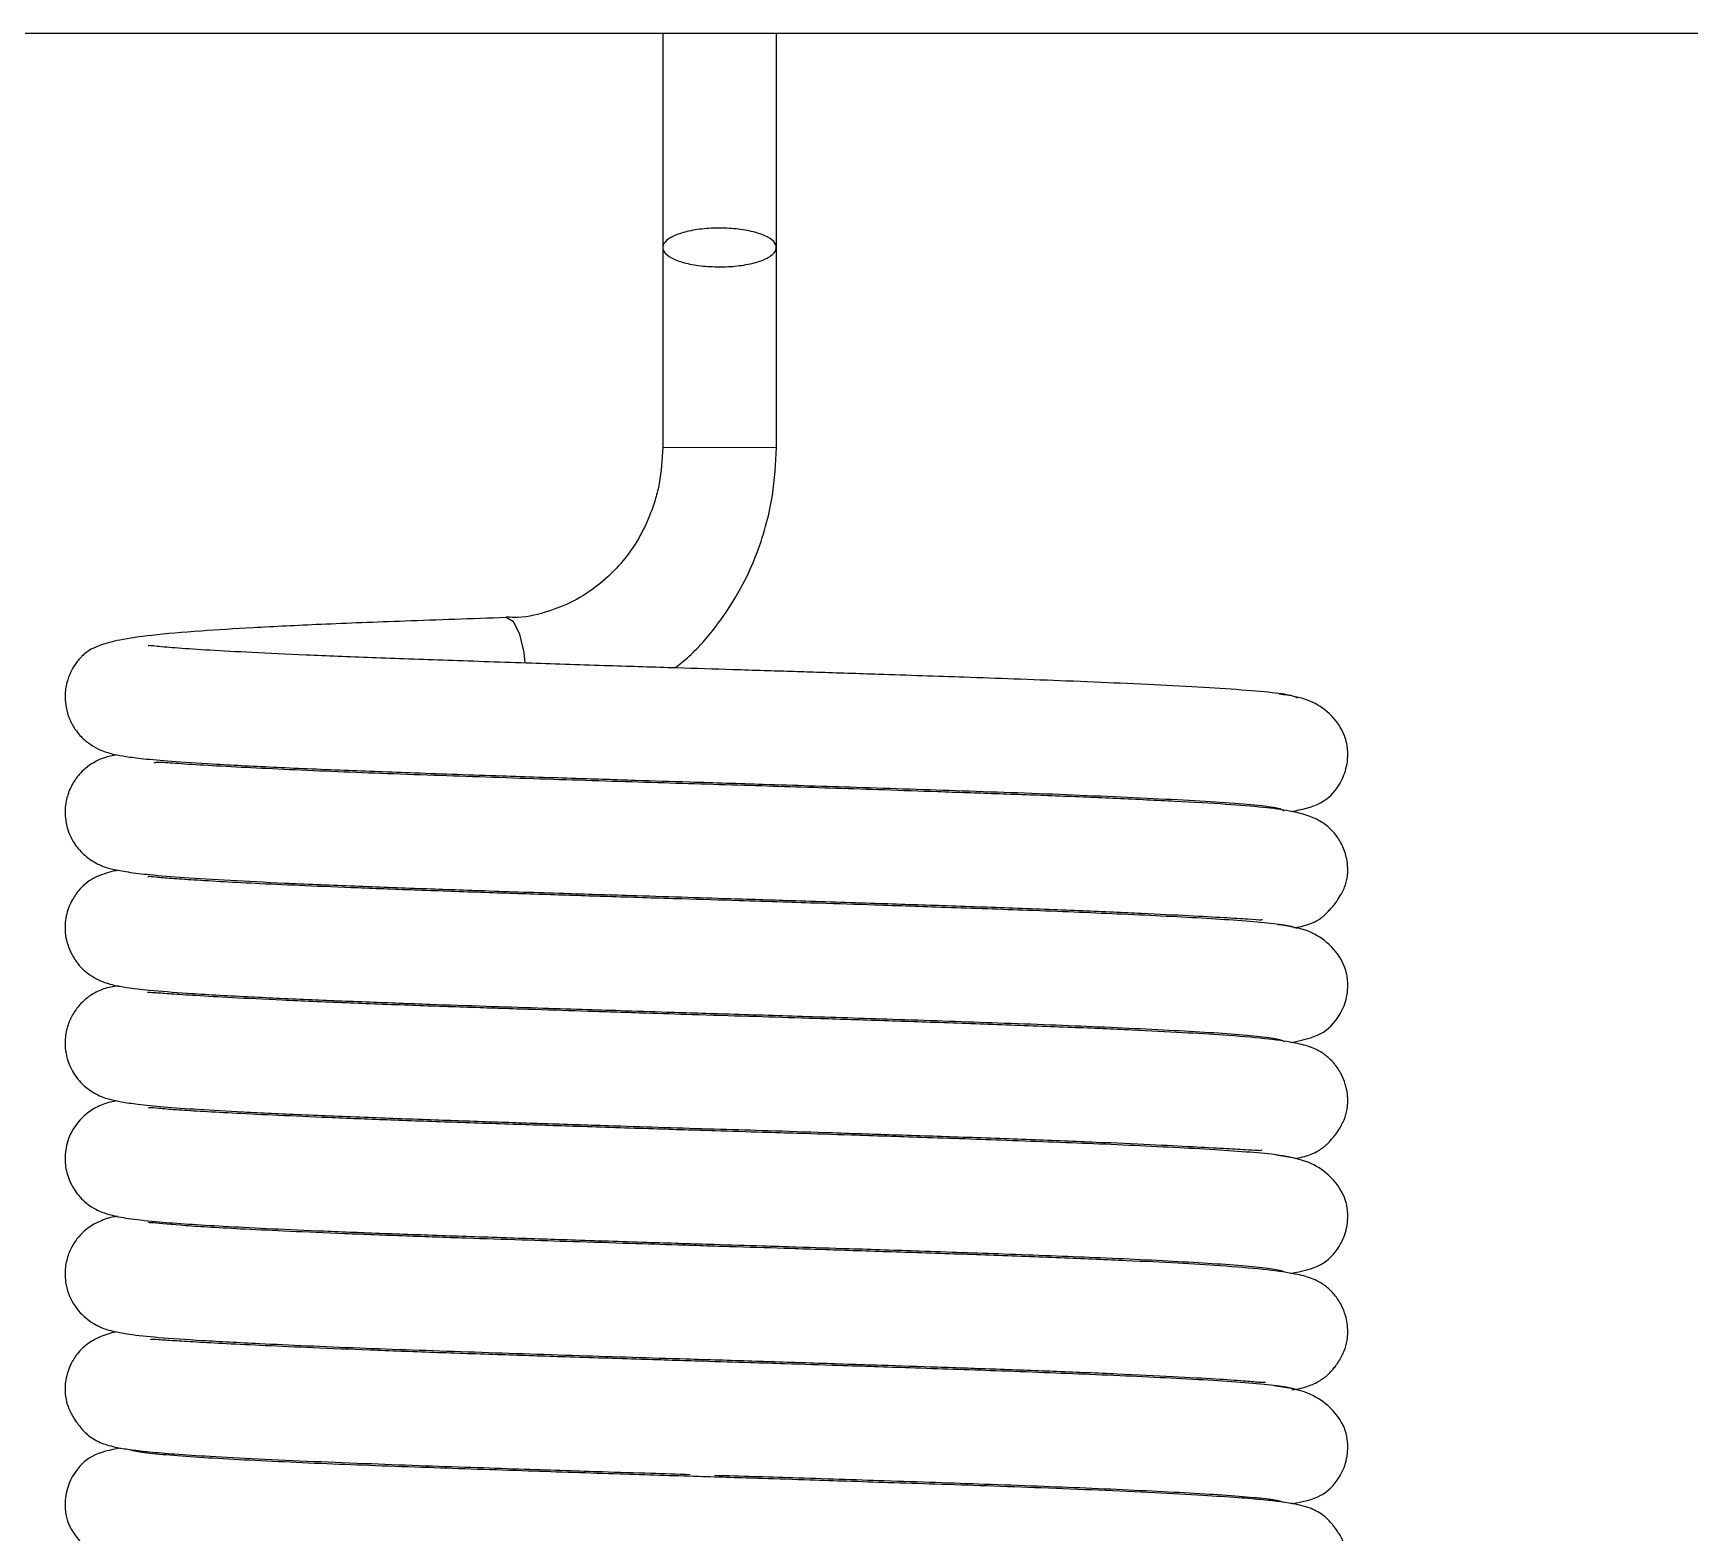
# Model space of a CAD drawing. Header units: millimetres. Extents: x -119 to 1184, y -69 to 836.
# Drawn here: x 537.17 to 550.29, y 631.59 to 643.47 of the extents above; entities that cross this region are included whole.
import ezdxf

# ---------------------------------------------------------------- set-up
doc = ezdxf.new("R2010")
doc.units = ezdxf.units.MM

msp = doc.modelspace()

# ---------------------------------------------------------------- linework, layer by layer
at = {"color": 7, "linetype": 'Continuous', "lineweight": 25}
for p, q in [((423.123, 643.47), (575.523, 643.47)), ((542.157, 643.47), (542.157, 641.772)), ((543.057, 641.77), (543.057, 643.47)), ((542.157, 641.772), (542.157, 640.188)), ((543.057, 640.188), (543.057, 641.766))]:
    msp.add_line(p, q, dxfattribs=at)
at = {"color": 8, "linetype": 'Continuous', "lineweight": 18}
msp.add_line((543.057, 640.188), (542.157, 640.188), dxfattribs=at)
at = {"color": 7, "linetype": 'Continuous', "lineweight": 25, "flags": 128}
msp.add_lwpolyline([(541.068, 638.481), (541.06, 638.562), (541.026, 638.707), (540.976, 638.805), (540.917, 638.839)], dxfattribs=at)
at = {"color": 7, "linetype": 'Continuous', "lineweight": 25}
for points, knots in [([(542.607, 641.618), (542.557, 641.619), (542.455, 641.623), (542.321, 641.649), (542.219, 641.688), (542.16, 641.737), (542.152, 641.79), (542.195, 641.84), (542.285, 641.883), (542.411, 641.913), (542.525, 641.924), (542.642, 641.926), (542.759, 641.919), (542.893, 641.894), (542.996, 641.855), (543.054, 641.806), (543.062, 641.753), (543.019, 641.703), (542.929, 641.66), (542.803, 641.63), (542.689, 641.619), (542.623, 641.618), (542.607, 641.618)], [0, 0, 0, 0, 0.053687, 0.107373, 0.16106, 0.214746, 0.268432, 0.322118, 0.375805, 0.429491, 0.483177, 0.500002, 0.553687, 0.607373, 0.66106, 0.714747, 0.768432, 0.822119, 0.875805, 0.929491, 0.983177, 1, 1, 1, 1]), ([(542.157, 640.188), (542.152, 640.091), (542.145, 639.955), (542.096, 639.759), (542.036, 639.595), (541.939, 639.413), (541.808, 639.241), (541.644, 639.087), (541.448, 638.96), (541.224, 638.875), (541.042, 638.834), (540.938, 638.843), (540.918, 638.845)], [0, 0, 0, 0, 0.1347124, 0.190699, 0.2835372, 0.3806447, 0.4857518, 0.5969348, 0.7139943, 0.8372026, 0.9673048, 1, 1, 1, 1]), ([(542.253, 638.441), (542.292, 638.471), (542.418, 638.571), (542.596, 638.783), (542.777, 639.059), (542.902, 639.332), (542.981, 639.582), (543.042, 639.86), (543.051, 640.06), (543.057, 640.188)], [0, 0, 0, 0, 0.074902, 0.247846, 0.416757, 0.574735, 0.699726, 0.809547, 1, 1, 1, 1]), ([(540.916, 638.839), (540.644, 638.83), (540.123, 638.812), (539.456, 638.786), (538.919, 638.76), (538.467, 638.732), (538.114, 638.702), (537.864, 638.666), (537.719, 638.629), (537.636, 638.594), (537.59, 638.563), (537.564, 638.541), (537.537, 638.513), (537.488, 638.454), (537.436, 638.348), (537.421, 638.235), (537.426, 638.145), (537.443, 638.073), (537.467, 638.015), (537.49, 637.973), (537.534, 637.91), (537.576, 637.869), (537.65, 637.815), (537.717, 637.784), (537.771, 637.766), (537.823, 637.753), (537.91, 637.737), (538.05, 637.72), (538.27, 637.7), (538.602, 637.679), (539.056, 637.655), (539.599, 637.632), (540.209, 637.609), (540.831, 637.587), (541.424, 637.568), (541.925, 637.552), (542.42, 637.536), (543.008, 637.518), (543.742, 637.494), (544.417, 637.472), (544.983, 637.452), (545.425, 637.435), (545.854, 637.416), (546.249, 637.397), (546.594, 637.377), (546.865, 637.355), (547.048, 637.332), (547.069, 637.316), (547.079, 637.309)], [0, 0, 0, 0, 0.042023, 0.080669, 0.116096, 0.147858, 0.184607, 0.215446, 0.239934, 0.254003, 0.264364, 0.268257, 0.27028, 0.272516, 0.281831, 0.287468, 0.291135, 0.295439, 0.297895, 0.300215, 0.302412, 0.310803, 0.316943, 0.32414, 0.330823, 0.341368, 0.357163, 0.378167, 0.404239, 0.435162, 0.471435, 0.507676, 0.539565, 0.575881, 0.60534, 0.628021, 0.648634, 0.676593, 0.712301, 0.755406, 0.779508, 0.805613, 0.833726, 0.863626, 0.895047, 0.928492, 0.96393, 1, 1, 1, 1]), ([(547.185, 638.201), (547.168, 638.21), (547.135, 638.228), (546.911, 638.253), (546.598, 638.277), (546.22, 638.298), (545.804, 638.318), (545.376, 638.336), (544.958, 638.352), (544.466, 638.369), (543.942, 638.387), (543.474, 638.402), (543.17, 638.412), (542.948, 638.419), (542.647, 638.428), (542.236, 638.441), (541.699, 638.458), (541.086, 638.478), (540.45, 638.5), (539.849, 638.521), (539.329, 638.542), (538.901, 638.562), (538.564, 638.58), (538.314, 638.597), (538.15, 638.61), (538.075, 638.621), (538.082, 638.614), (538.083, 638.613)], [0, 0, 0, 0, 0.061895, 0.12, 0.173488, 0.222644, 0.26805, 0.309264, 0.346039, 0.378492, 0.431552, 0.468203, 0.483656, 0.498912, 0.517023, 0.54948, 0.588767, 0.63486, 0.686911, 0.738237, 0.787599, 0.834579, 0.878727, 0.920251, 0.959293, 0.991733, 1, 1, 1, 1]), ([(547.134, 637.303), (547.217, 637.32), (547.375, 637.35), (547.486, 637.463), (547.554, 637.584), (547.585, 637.693), (547.583, 637.793), (547.574, 637.852), (547.545, 637.949), (547.463, 638.069), (547.281, 638.197), (547.125, 638.221), (547.04, 638.233)], [0, 0, 0, 0, 0.177987, 0.335702, 0.380223, 0.450954, 0.485691, 0.514549, 0.564046, 0.7318, 0.853307, 1, 1, 1, 1]), ([(537.834, 637.752), (537.8, 637.746), (537.743, 637.736), (537.659, 637.698), (537.589, 637.651), (537.545, 637.609), (537.516, 637.573), (537.485, 637.529), (537.453, 637.467), (537.433, 637.396), (537.424, 637.34), (537.422, 637.279), (537.43, 637.2), (537.465, 637.096), (537.527, 637.002), (537.613, 636.924), (537.729, 636.862), (537.797, 636.847), (537.922, 636.822), (538.104, 636.801), (538.366, 636.779), (538.721, 636.758), (539.161, 636.736), (539.662, 636.715), (540.198, 636.695), (540.766, 636.675), (541.329, 636.656), (541.856, 636.64), (542.298, 636.626), (542.736, 636.612), (543.252, 636.596), (543.818, 636.577), (544.398, 636.558), (544.954, 636.539), (545.489, 636.518), (545.956, 636.497), (546.33, 636.479), (546.613, 636.463), (546.8, 636.453), (546.895, 636.443), (546.905, 636.447), (546.908, 636.448)], [0, 0, 0, 0, 0.021371, 0.035443, 0.045878, 0.053658, 0.056609, 0.059, 0.066629, 0.070155, 0.074651, 0.078225, 0.083364, 0.091018, 0.101221, 0.112484, 0.124366, 0.149048, 0.176872, 0.207392, 0.246579, 0.289297, 0.331819, 0.377158, 0.419234, 0.456745, 0.499915, 0.534831, 0.561356, 0.586682, 0.620484, 0.662856, 0.700058, 0.741534, 0.786027, 0.829571, 0.871515, 0.911656, 0.950653, 0.988214, 1, 1, 1, 1]), ([(547.158, 636.383), (547.173, 636.385), (547.213, 636.391), (547.254, 636.403), (547.294, 636.417), (547.325, 636.431), (547.341, 636.44), (547.354, 636.447), (547.36, 636.451), (547.364, 636.454), (547.369, 636.457), (547.375, 636.461), (547.382, 636.467), (547.389, 636.473), (547.398, 636.481), (547.405, 636.488), (547.42, 636.503), (547.431, 636.515), (547.444, 636.528), (547.463, 636.55), (547.487, 636.58), (547.528, 636.639), (547.56, 636.702), (547.578, 636.764), (547.583, 636.816), (547.584, 636.861), (547.577, 636.923), (547.557, 636.999), (547.522, 637.072), (547.483, 637.126), (547.435, 637.179), (547.364, 637.231), (547.259, 637.277), (547.114, 637.311), (546.908, 637.338), (546.616, 637.361), (546.236, 637.382), (545.776, 637.405), (545.293, 637.425), (544.813, 637.443), (544.356, 637.458), (543.931, 637.473), (543.42, 637.49), (542.786, 637.51), (541.994, 637.534), (541.158, 637.561), (540.309, 637.59), (539.491, 637.62), (538.9, 637.648), (538.512, 637.669), (538.287, 637.684), (538.155, 637.696), (538.136, 637.689), (538.127, 637.685)], [0, 0, 0, 0, 0.009197, 0.024143, 0.034405, 0.037826, 0.040183, 0.041027, 0.041389, 0.041729, 0.04206, 0.042402, 0.043173, 0.044137, 0.045343, 0.047979, 0.049072, 0.050133, 0.051284, 0.052623, 0.056081, 0.060773, 0.07413, 0.086682, 0.090811, 0.093659, 0.098796, 0.102763, 0.11043, 0.114314, 0.119596, 0.134928, 0.157005, 0.185923, 0.221602, 0.263804, 0.310904, 0.355563, 0.396365, 0.433026, 0.465977, 0.495421, 0.521177, 0.569039, 0.62003, 0.675151, 0.734456, 0.798354, 0.867584, 0.903696, 0.939532, 0.971902, 1, 1, 1, 1]), ([(537.843, 636.839), (537.792, 636.826), (537.697, 636.803), (537.601, 636.749), (537.535, 636.683), (537.496, 636.633), (537.442, 636.535), (537.424, 636.443), (537.423, 636.376), (537.425, 636.328), (537.437, 636.266), (537.458, 636.206), (537.484, 636.158), (537.504, 636.126), (537.538, 636.08), (537.586, 636.03), (537.672, 635.972), (537.76, 635.94), (537.819, 635.925), (537.921, 635.906), (538.099, 635.886), (538.402, 635.862), (538.823, 635.838), (539.319, 635.815), (539.81, 635.795), (540.289, 635.777), (540.737, 635.762), (541.143, 635.748), (541.499, 635.737), (541.841, 635.726), (542.23, 635.713), (542.726, 635.698), (543.345, 635.679), (544.069, 635.655), (544.862, 635.628), (545.511, 635.603), (546, 635.58), (546.345, 635.562), (546.643, 635.544), (546.879, 635.524), (547.043, 635.503), (547.069, 635.489), (547.083, 635.482)], [0, 0, 0, 0, 0.027501, 0.050986, 0.056989, 0.061479, 0.06903, 0.07806, 0.080159, 0.082204, 0.086955, 0.092228, 0.094646, 0.096986, 0.099334, 0.1071, 0.126291, 0.136807, 0.151413, 0.175441, 0.208802, 0.251133, 0.302486, 0.344979, 0.383637, 0.417909, 0.448334, 0.474931, 0.497552, 0.516427, 0.53942, 0.56992, 0.608357, 0.654755, 0.708462, 0.769824, 0.803624, 0.839169, 0.876295, 0.915638, 0.957023, 1, 1, 1, 1]), ([(547.181, 636.376), (547.164, 636.383), (547.132, 636.398), (546.962, 636.419), (546.728, 636.439), (546.44, 636.457), (546.116, 636.474), (545.672, 636.495), (545.106, 636.518), (544.446, 636.541), (543.884, 636.56), (543.45, 636.574), (543.091, 636.586), (542.727, 636.597), (542.274, 636.611), (541.774, 636.627), (541.25, 636.644), (540.734, 636.661), (540.219, 636.679), (539.742, 636.697), (539.323, 636.714), (538.859, 636.735), (538.505, 636.755), (538.262, 636.772), (538.141, 636.782), (538.08, 636.789), (538.08, 636.786), (538.08, 636.784)], [0, 0, 0, 0, 0.051035, 0.099581, 0.145143, 0.187491, 0.227331, 0.26459, 0.33043, 0.384713, 0.428434, 0.461162, 0.482763, 0.508176, 0.541163, 0.582189, 0.618287, 0.658753, 0.701931, 0.743761, 0.784311, 0.823254, 0.895322, 0.928985, 0.960866, 0.987874, 1, 1, 1, 1]), ([(547.133, 635.473), (547.217, 635.49), (547.374, 635.521), (547.487, 635.635), (547.555, 635.756), (547.585, 635.864), (547.583, 635.965), (547.574, 636.023), (547.545, 636.121), (547.461, 636.241), (547.275, 636.37), (547.115, 636.394), (547.028, 636.406)], [0, 0, 0, 0, 0.174183, 0.324431, 0.367371, 0.436887, 0.471126, 0.500301, 0.551109, 0.72418, 0.849339, 1, 1, 1, 1]), ([(537.841, 635.922), (537.804, 635.916), (537.735, 635.905), (537.651, 635.863), (537.591, 635.823), (537.53, 635.766), (537.475, 635.686), (537.434, 635.586), (537.415, 635.456), (537.444, 635.305), (537.515, 635.187), (537.599, 635.104), (537.71, 635.041), (537.779, 635.022), (537.87, 635.002), (538.008, 634.982), (538.204, 634.963), (538.48, 634.943), (538.839, 634.923), (539.288, 634.902), (539.799, 634.881), (540.327, 634.862), (540.827, 634.844), (541.321, 634.828), (541.781, 634.813), (542.219, 634.799), (542.61, 634.787), (543.018, 634.775), (543.466, 634.76), (543.973, 634.743), (544.525, 634.725), (545.081, 634.705), (545.593, 634.685), (546.021, 634.665), (546.356, 634.648), (546.604, 634.635), (546.774, 634.624), (546.867, 634.62), (546.906, 634.617), (546.903, 634.623), (546.902, 634.623)], [0, 0, 0, 0, 0.020974, 0.038807, 0.046631, 0.054462, 0.062427, 0.070101, 0.078379, 0.090003, 0.10079, 0.111736, 0.123055, 0.143254, 0.166028, 0.191171, 0.224334, 0.260531, 0.300179, 0.343554, 0.388076, 0.427856, 0.463289, 0.494327, 0.528549, 0.554486, 0.58001, 0.604636, 0.63408, 0.668263, 0.706947, 0.749758, 0.792941, 0.833871, 0.872134, 0.907666, 0.941026, 0.971595, 0.995757, 1, 1, 1, 1]), ([(547.176, 634.556), (547.198, 634.56), (547.236, 634.568), (547.286, 634.585), (547.323, 634.601), (547.353, 634.617), (547.367, 634.626), (547.377, 634.633), (547.387, 634.64), (547.401, 634.651), (547.41, 634.659), (547.421, 634.67), (547.432, 634.681), (547.444, 634.693), (547.461, 634.713), (547.485, 634.741), (547.524, 634.797), (547.558, 634.864), (547.576, 634.923), (547.582, 634.978), (547.584, 635.02), (547.579, 635.081), (547.563, 635.15), (547.538, 635.213), (547.498, 635.28), (547.456, 635.33), (547.418, 635.363), (547.397, 635.379), (547.387, 635.386), (547.363, 635.402), (547.33, 635.42), (547.263, 635.447), (547.144, 635.475), (546.929, 635.505), (546.631, 635.53), (546.274, 635.551), (545.875, 635.572), (545.397, 635.592), (544.86, 635.612), (544.301, 635.632), (543.767, 635.65), (543.283, 635.665), (542.831, 635.68), (542.419, 635.692), (541.993, 635.706), (541.577, 635.719), (541.125, 635.734), (540.655, 635.75), (540.147, 635.767), (539.626, 635.787), (539.143, 635.808), (538.748, 635.827), (538.458, 635.844), (538.26, 635.857), (538.14, 635.866), (538.088, 635.869), (538.08, 635.868), (538.077, 635.868)], [0, 0, 0, 0, 0.01632, 0.028532, 0.036469, 0.038949, 0.039881, 0.04067, 0.041402, 0.042182, 0.044198, 0.04527, 0.046291, 0.047351, 0.048528, 0.051429, 0.055261, 0.066032, 0.077803, 0.081932, 0.084948, 0.089591, 0.093826, 0.099532, 0.103116, 0.110352, 0.113916, 0.115678, 0.116785, 0.118246, 0.127865, 0.143715, 0.174574, 0.215214, 0.260094, 0.296237, 0.334976, 0.376065, 0.418972, 0.459409, 0.495654, 0.527387, 0.55446, 0.583301, 0.606652, 0.636566, 0.664373, 0.696645, 0.73311, 0.774099, 0.818431, 0.859705, 0.896987, 0.930845, 0.961265, 0.988066, 1, 1, 1, 1]), ([(537.837, 635.011), (537.818, 635.007), (537.765, 634.998), (537.712, 634.981), (537.641, 634.943), (537.578, 634.9), (537.479, 634.792), (537.438, 634.685), (537.423, 634.592), (537.422, 634.502), (537.443, 634.407), (537.487, 634.318), (537.532, 634.257), (537.581, 634.207), (537.645, 634.161), (537.716, 634.127), (537.809, 634.098), (537.95, 634.074), (538.203, 634.047), (538.572, 634.023), (539.015, 634), (539.418, 633.982), (539.881, 633.963), (540.394, 633.945), (540.927, 633.927), (541.487, 633.908), (542.029, 633.891), (542.526, 633.875), (542.908, 633.864), (543.266, 633.852), (543.686, 633.839), (544.244, 633.82), (544.913, 633.797), (545.494, 633.775), (545.955, 633.754), (546.295, 633.736), (546.598, 633.718), (546.845, 633.699), (547.027, 633.678), (547.064, 633.663), (547.083, 633.656)], [0, 0, 0, 0, 0.012029, 0.034804, 0.042628, 0.048349, 0.057926, 0.070106, 0.07565, 0.080238, 0.088822, 0.094553, 0.099753, 0.105837, 0.112968, 0.123735, 0.145865, 0.177085, 0.215568, 0.277839, 0.31144, 0.346637, 0.383189, 0.420903, 0.458372, 0.492038, 0.530525, 0.561563, 0.585549, 0.602687, 0.629495, 0.666426, 0.713027, 0.769741, 0.802076, 0.836789, 0.873641, 0.913216, 0.955488, 1, 1, 1, 1]), ([(547.175, 634.551), (547.152, 634.558), (547.108, 634.573), (546.916, 634.595), (546.657, 634.615), (546.345, 634.634), (545.997, 634.651), (545.527, 634.673), (544.938, 634.695), (544.262, 634.719), (543.7, 634.737), (543.276, 634.751), (542.917, 634.762), (542.536, 634.774), (542.044, 634.789), (541.505, 634.807), (540.95, 634.825), (540.42, 634.843), (539.91, 634.861), (539.454, 634.88), (539.065, 634.897), (538.744, 634.913), (538.489, 634.927), (538.296, 634.939), (538.164, 634.95), (538.091, 634.958), (538.086, 634.954), (538.084, 634.953)], [0, 0, 0, 0, 0.052838, 0.102921, 0.149729, 0.19324, 0.234165, 0.272244, 0.33895, 0.393677, 0.437061, 0.468628, 0.488816, 0.516622, 0.552652, 0.597357, 0.636466, 0.680022, 0.724141, 0.766897, 0.808041, 0.847251, 0.884313, 0.919713, 0.953535, 0.983107, 1, 1, 1, 1]), ([(547.133, 633.644), (547.218, 633.661), (547.374, 633.692), (547.487, 633.807), (547.555, 633.928), (547.585, 634.036), (547.583, 634.123), (547.575, 634.191), (547.548, 634.284), (547.458, 634.414), (547.268, 634.542), (547.103, 634.567), (547.014, 634.58)], [0, 0, 0, 0, 0.1696093, 0.3143398, 0.3559266, 0.4238664, 0.4574186, 0.4695592, 0.5388605, 0.7169876, 0.8456129, 1, 1, 1, 1]), ([(537.839, 634.096), (537.825, 634.094), (537.772, 634.087), (537.687, 634.052), (537.614, 634.015), (537.532, 633.939), (537.476, 633.86), (537.435, 633.761), (537.42, 633.662), (537.426, 633.567), (537.457, 633.448), (537.534, 633.328), (537.639, 633.249), (537.726, 633.207), (537.758, 633.198), (537.832, 633.178), (537.951, 633.158), (538.166, 633.135), (538.497, 633.113), (539.012, 633.085), (539.713, 633.054), (540.584, 633.024), (541.466, 632.994), (542.231, 632.97), (542.855, 632.951), (543.374, 632.934), (543.867, 632.918), (544.351, 632.902), (544.82, 632.886), (545.302, 632.868), (545.777, 632.848), (546.205, 632.827), (546.539, 632.809), (546.755, 632.794), (546.89, 632.781), (546.917, 632.781), (546.931, 632.781)], [0, 0, 0, 0, 0.007664, 0.02823, 0.04625, 0.054669, 0.062903, 0.070626, 0.078726, 0.084088, 0.090654, 0.105066, 0.118183, 0.123643, 0.136032, 0.150037, 0.175748, 0.217424, 0.266228, 0.315312, 0.385221, 0.449764, 0.510225, 0.565709, 0.599797, 0.632182, 0.66809, 0.699115, 0.733394, 0.771156, 0.812746, 0.85779, 0.901096, 0.938147, 0.968948, 1, 1, 1, 1]), ([(547.141, 632.722), (547.154, 632.724), (547.198, 632.729), (547.234, 632.74), (547.287, 632.756), (547.326, 632.773), (547.358, 632.791), (547.376, 632.803), (547.391, 632.813), (547.402, 632.821), (547.412, 632.829), (547.421, 632.838), (547.43, 632.846), (547.445, 632.861), (547.466, 632.884), (547.491, 632.915), (547.526, 632.967), (547.558, 633.034), (547.577, 633.1), (547.585, 633.169), (547.58, 633.247), (547.565, 633.318), (547.539, 633.382), (547.499, 633.449), (547.457, 633.5), (547.419, 633.533), (547.399, 633.549), (547.388, 633.556), (547.365, 633.572), (547.331, 633.59), (547.263, 633.618), (547.14, 633.646), (546.917, 633.677), (546.607, 633.702), (546.238, 633.724), (545.829, 633.745), (545.342, 633.766), (544.798, 633.786), (544.232, 633.805), (543.688, 633.823), (543.196, 633.839), (542.731, 633.854), (542.305, 633.867), (541.872, 633.881), (541.459, 633.894), (541.023, 633.908), (540.579, 633.923), (540.103, 633.94), (539.631, 633.958), (539.203, 633.976), (538.853, 633.993), (538.58, 634.008), (538.329, 634.024), (538.128, 634.044), (538.094, 634.045), (538.083, 634.046)], [0, 0, 0, 0, 0.006567, 0.022713, 0.035311, 0.044112, 0.04717, 0.049444, 0.050359, 0.051191, 0.052013, 0.0529, 0.05385, 0.054839, 0.057091, 0.059909, 0.063404, 0.072567, 0.082763, 0.089519, 0.094273, 0.098645, 0.104646, 0.108295, 0.115716, 0.119409, 0.121238, 0.122341, 0.123816, 0.133729, 0.150259, 0.182625, 0.225419, 0.272298, 0.309815, 0.349753, 0.391841, 0.435605, 0.477247, 0.514704, 0.54765, 0.575939, 0.606484, 0.631243, 0.661514, 0.688996, 0.720431, 0.75558, 0.794796, 0.83378, 0.8694, 0.901451, 0.930053, 0.977828, 1, 1, 1, 1]), ([(537.833, 633.18), (537.825, 633.179), (537.772, 633.169), (537.694, 633.141), (537.602, 633.089), (537.54, 633.034), (537.494, 632.971), (537.455, 632.901), (537.43, 632.82), (537.423, 632.752), (537.423, 632.718), (537.424, 632.694), (537.429, 632.644), (537.441, 632.601), (537.462, 632.552), (537.48, 632.518), (537.495, 632.493), (537.506, 632.476), (537.518, 632.461), (537.528, 632.447), (537.538, 632.434), (537.566, 632.4), (537.578, 632.387), (537.63, 632.34), (537.697, 632.304), (537.778, 632.277), (537.844, 632.262), (537.947, 632.246), (538.095, 632.229), (538.296, 632.212), (538.577, 632.194), (538.944, 632.175), (539.376, 632.155), (539.827, 632.137), (540.264, 632.121), (540.673, 632.107), (541.044, 632.094), (541.375, 632.083), (541.709, 632.072), (542.037, 632.062), (542.269, 632.055), (542.373, 632.051)], [0, 0, 0, 0, 0.007495, 0.048481, 0.080394, 0.101737, 0.108665, 0.114893, 0.130036, 0.137841, 0.139545, 0.141344, 0.145702, 0.158966, 0.166057, 0.171733, 0.174138, 0.176327, 0.178383, 0.180411, 0.18252, 0.184813, 0.201684, 0.214815, 0.253455, 0.272897, 0.303472, 0.349151, 0.393206, 0.445383, 0.505362, 0.574059, 0.643114, 0.705525, 0.761038, 0.81046, 0.853874, 0.891062, 0.923655, 0.966078, 1, 1, 1, 1]), ([(547.167, 632.725), (547.139, 632.733), (547.085, 632.748), (546.879, 632.769), (546.609, 632.79), (546.286, 632.808), (545.929, 632.826), (545.45, 632.847), (544.852, 632.87), (544.169, 632.893), (543.603, 632.912), (543.177, 632.925), (542.818, 632.937), (542.438, 632.948), (541.946, 632.964), (541.41, 632.981), (540.859, 632.999), (540.335, 633.017), (539.833, 633.035), (539.386, 633.054), (539.007, 633.071), (538.698, 633.086), (538.458, 633.099), (538.279, 633.11), (538.163, 633.117), (538.103, 633.123), (538.101, 633.118), (538.1, 633.117)], [0, 0, 0, 0, 0.053108, 0.10337, 0.150278, 0.194007, 0.235147, 0.273381, 0.340265, 0.395346, 0.438966, 0.470686, 0.490961, 0.518784, 0.554993, 0.599879, 0.639096, 0.682723, 0.727055, 0.770036, 0.811327, 0.850607, 0.887722, 0.923234, 0.957093, 0.986434, 1, 1, 1, 1]), ([(547.144, 631.819), (547.225, 631.835), (547.377, 631.865), (547.487, 631.978), (547.555, 632.099), (547.585, 632.207), (547.583, 632.295), (547.575, 632.363), (547.547, 632.456), (547.456, 632.586), (547.259, 632.715), (547.09, 632.74), (546.998, 632.753)], [0, 0, 0, 0, 0.159177, 0.302388, 0.343289, 0.409677, 0.442533, 0.454678, 0.525564, 0.709143, 0.841531, 1, 1, 1, 1]), ([(537.862, 632.26), (537.782, 632.245), (537.629, 632.214), (537.519, 632.102), (537.451, 631.98), (537.421, 631.872), (537.423, 631.784), (537.431, 631.716), (537.459, 631.624), (537.551, 631.494), (537.747, 631.365), (537.916, 631.34), (538.009, 631.326)], [0, 0, 0, 0, 0.159177, 0.302388, 0.343289, 0.409677, 0.442533, 0.454678, 0.525564, 0.709143, 0.841531, 1, 1, 1, 1]), ([(547.173, 630.899), (547.181, 630.901), (547.234, 630.91), (547.312, 630.938), (547.404, 630.99), (547.466, 631.046), (547.512, 631.108), (547.551, 631.178), (547.577, 631.259), (547.583, 631.327), (547.583, 631.362), (547.582, 631.385), (547.577, 631.436), (547.565, 631.478), (547.545, 631.527), (547.527, 631.561), (547.511, 631.586), (547.5, 631.603), (547.489, 631.619), (547.478, 631.633), (547.468, 631.646), (547.44, 631.679), (547.428, 631.693), (547.377, 631.739), (547.31, 631.775), (547.228, 631.803), (547.162, 631.817), (547.059, 631.834), (546.911, 631.85), (546.711, 631.867), (546.429, 631.885), (546.062, 631.905), (545.63, 631.925), (545.179, 631.943), (544.742, 631.959), (544.334, 631.973), (543.962, 631.985), (543.631, 631.996), (543.297, 632.007), (542.905, 632.02), (542.4, 632.035), (541.776, 632.055), (541.048, 632.079), (540.252, 632.106), (539.596, 632.13), (539.099, 632.152), (538.745, 632.17), (538.433, 632.188), (538.181, 632.208), (537.995, 632.228), (537.949, 632.242), (537.926, 632.249)], [0, 0, 0, 0, 0.004222, 0.027311, 0.045288, 0.057311, 0.061214, 0.064722, 0.073253, 0.07765, 0.07861, 0.079623, 0.082078, 0.08955, 0.093545, 0.096742, 0.098097, 0.09933, 0.100488, 0.101631, 0.102819, 0.10411, 0.113614, 0.121011, 0.142778, 0.153731, 0.170954, 0.196686, 0.221504, 0.250897, 0.284685, 0.323383, 0.362284, 0.397442, 0.428714, 0.456555, 0.481011, 0.50196, 0.520321, 0.544219, 0.575282, 0.61383, 0.66008, 0.713435, 0.773907, 0.807195, 0.84222, 0.878716, 0.917218, 0.957782, 1, 1, 1, 1]), ([(542.566, 632.045), (542.774, 632.039), (543.231, 632.025), (543.958, 632.001), (544.754, 631.974), (545.41, 631.949), (545.907, 631.927), (546.261, 631.909), (546.573, 631.891), (546.825, 631.872), (547.012, 631.851), (547.057, 631.837), (547.08, 631.83)], [0, 0, 0, 0, 0.090761, 0.199658, 0.325282, 0.467664, 0.54604, 0.628507, 0.714436, 0.805089, 0.900598, 1, 1, 1, 1])]:
    msp.add_open_spline(points, degree=3, knots=knots, dxfattribs=at)

doc.saveas('drawing.dxf')
